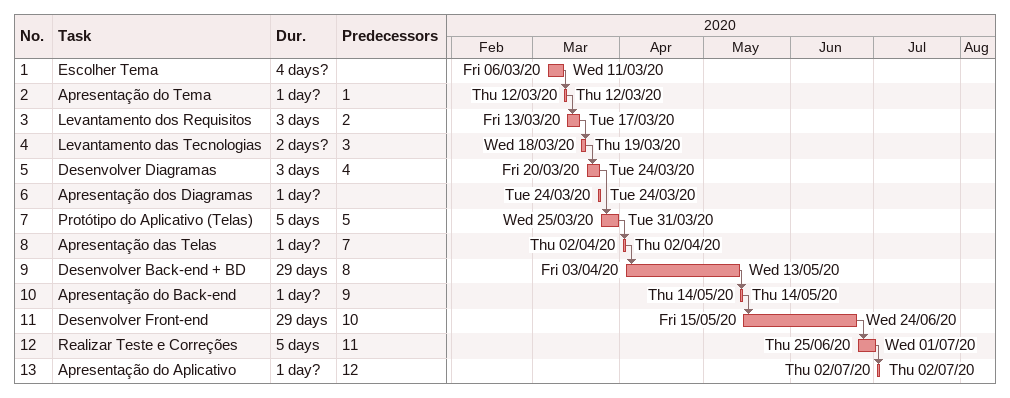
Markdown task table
| ID | Task | Duration | Start | Finish | Predecessors |
|---|---|---|---|---|---|
| 1 | Escolher Tema | 4d? | 2020-03-06 | 2020-03-11 |  |
| 2 | Apresentação do Tema | 1d? | 2020-03-12 | 2020-03-12 | 1 |
| 3 | Levantamento dos Requisitos | 3d | 2020-03-13 | 2020-03-17 | 2 |
| 4 | Levantamento das Tecnologias | 2d? | 2020-03-18 | 2020-03-19 | 3 |
| 5 | Desenvolver Diagramas | 3d | 2020-03-20 | 2020-03-24 | 4 |
| 6 | Apresentação dos Diagramas | 1d? | 2020-03-24 | 2020-03-24 |  |
| 7 | Protótipo do Aplicativo (Telas) | 5d | 2020-03-25 | 2020-03-31 | 5 |
| 8 | Apresentação das Telas | 1d? | 2020-04-02 | 2020-04-02 | 7 |
| 9 | Desenvolver Back-end + BD | 29d | 2020-04-03 | 2020-05-13 | 8 |
| 10 | Apresentação do Back-end | 1d? | 2020-05-14 | 2020-05-14 | 9 |
| 11 | Desenvolver Front-end | 29d | 2020-05-15 | 2020-06-24 | 10 |
| 12 | Realizar Teste e Correções | 5d | 2020-06-25 | 2020-07-01 | 11 |
| 13 | Apresentação do Aplicativo | 1d? | 2020-07-02 | 2020-07-02 | 12 |
